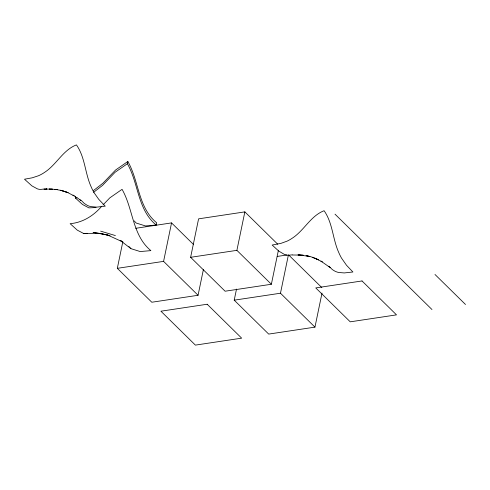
<?xml version="1.0" encoding="UTF-8"?>
<svg xmlns="http://www.w3.org/2000/svg" width="490" height="490" viewBox="0 0 490 490"><rect width="100%" height="100%" fill="white"/><g stroke="black" fill="none" stroke-linecap="round" stroke-linejoin="round"><path stroke-width="0.73" d="M96.034 207.521L88.96 207.895L82.565 204.52L75.442 198.064L75.748 196.576M127.835 161.498C139.148 181.196 137.923 207.368 156.647 222.785L156.181 225.02C137.457 209.604 138.682 183.432 127.369 163.734L127.835 161.498L115.567 170.03L102.98 183.162L93.486 190.543M203.424 269.39L198.064 295.28L151.802 302.238L117.324 268.33L122.684 242.44M198.064 295.28L163.587 261.372L171.549 222.907L135.736 228.291M278.412 250.231L271.368 284.261L225.106 291.213L190.622 257.305L198.591 218.84L244.853 211.882L277.714 244.204M271.368 284.261L236.891 250.347L244.853 211.882M322.004 293.106L314.954 327.13L268.692 334.088L234.214 300.174L236.511 289.082M314.954 327.13L280.476 293.222L288.445 254.751M101.412 206.627C93.394 215.851 82.522 222.687 70.137 223.673L77.261 230.129L83.655 233.503L100.53 233.503L109.656 235.531M102.986 204.985L109.803 197.874L122.065 189.342C133.378 209.04 132.159 235.212 150.877 250.629L140.189 251.554L130.922 248.65L120.185 240.37M93.615 192.319L102.52 185.398L115.107 172.266L127.369 163.734M44.872 188.932L40.382 189.459A39.341 20.715 81.4 0 1 37.307 188.828L31.856 185.845L24.5 179.218L32.162 177.827L38.392 175.781A29.327 20.421 -45.5 0 0 44.676 172.309C56.491 164.658 63.014 150.007 76.434 144.887C85.027 157.021 84.966 172.939 90.926 186.323A39.555 20.831 81.4 0 0 94.172 192.852L98.741 199.32L105.24 206.174L96.744 207.117L90.803 206.602A29.088 20.255 -45.5 0 1 87.324 205.383L84.28 203.448L81.095 200.245M292.187 254.855L288.206 255.29A39.39 20.739 81.4 0 1 284.482 254.475L278.712 251.039L272.171 245.043L280.917 243.377L286.975 241.196A29.1 20.262 -45.5 0 0 291.728 238.544C303.923 230.986 310.452 215.931 324.104 210.712C332.777 222.981 332.643 239.096 338.78 252.577A39.39 20.739 81.4 0 0 341.524 258.114L346.522 265.274L352.91 271.993L344.311 272.936L338.804 272.501A29.1 20.262 -45.5 0 1 334.878 271.154L332.392 269.616L328.894 266.217M75.442 198.064L76.912 197.776M117.324 268.33L163.587 261.372M190.622 257.305L236.891 250.347M277.248 256.435L286.95 254.978M234.214 300.174L280.476 293.222M156.181 225.02L145.487 225.945L136.22 223.048L134.217 220.91M44.008 189.22L46.728 189.048L45.037 189.14M83.655 233.503L87.196 233.314M292.365 254.984L302.036 255.125L303.31 255.247L298 254.855L309.858 256.454L306.03 255.639L311.175 256.846L318.647 259.853L312.4 257.207M46.893 189.054L45.986 189.091L52.363 189.146L49.404 189.03L50.127 189.06M51.652 189.122L57.22 189.648L54.506 189.324L55.866 189.477M99.035 233.289L93.051 232.432L107.537 234.992L122.959 242.036L121.22 240.817M56.546 189.563L62.45 190.726L68.171 192.723M100.53 233.503L110.109 235.764M100.634 231.133L115.383 235.574M67.522 192.46L60.515 190.249L67.522 192.46L75.54 196.68M314.905 258.138L322.224 261.862L320.974 261.139L330.217 267.62M74.247 195.89L72.998 195.143L73.665 195.541M76.716 197.452L80.77 200.373L80.011 199.779M434.985 274.48L465.5 304.492M335.007 214.161L431.978 309.533M288.984 255.284L321.844 287.606M171.549 222.907L193.642 244.626M128.913 246.513L130.922 248.65M207.178 304.241L160.91 311.199L195.394 345.113L241.656 338.155L207.178 304.241M362.024 280.954L315.762 287.912L350.24 321.826L396.502 314.868L362.024 280.954"/></g></svg>
